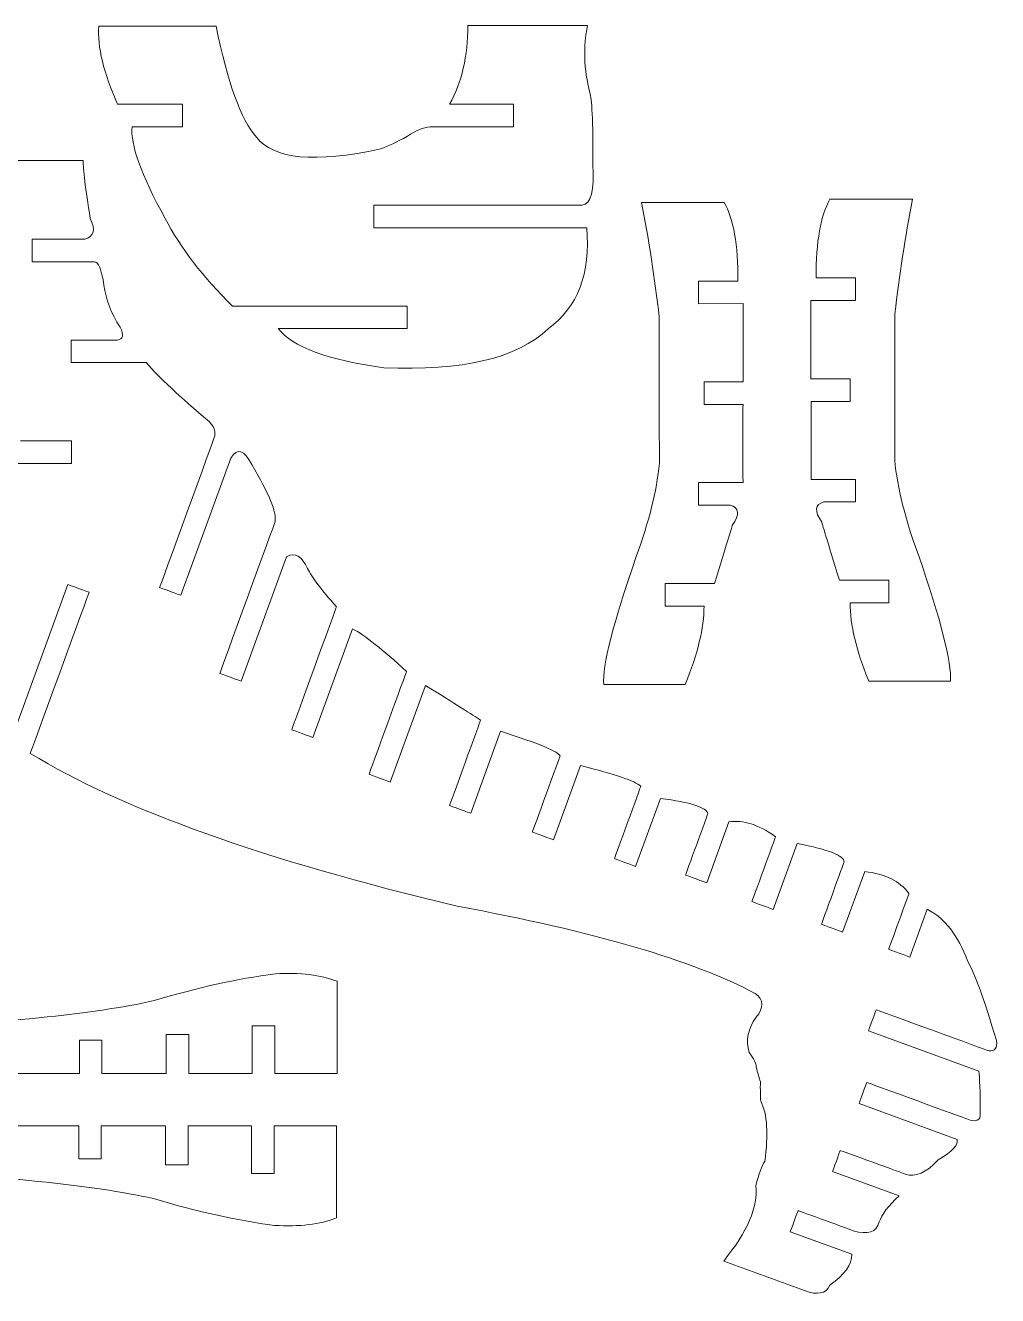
# Model space of a CAD drawing. Header units: inches. Extents: x -299 to 294, y -109 to 223.
# Drawn here: x 69.4 to 189.7, y -108.6 to 48.5 of the extents above; entities that cross this region are included whole.
import ezdxf

# ---------------------------------------------------------------- set-up
doc = ezdxf.new("R2010")
doc.units = ezdxf.units.IN
doc.header["$MEASUREMENT"] = 0
doc.layers.add('Layer 1', color=7, linetype='Continuous')

msp = doc.modelspace()

# ---------------------------------------------------------------- linework, layer by layer
at = {"layer": 'Layer 1', "color": 1, "lineweight": 9}
for points in [[(80.8469, 38.7158), (79.102, 42.6061), (78.3263, 45.8316), (78.5204, 48.3915)], [(93.0132, 48.3915), (93.0132, 48.3915), (78.5204, 48.3915), (78.5204, 48.3915)], [(121.9023, 38.7192), (123.405, 41.4164), (124.1646, 44.669), (124.1805, 48.4764)], [(124.1805, 48.4764), (124.1805, 48.4764), (138.9643, 48.4764), (138.9643, 48.4764)], [(76.5893, 31.7596), (76.5893, 31.7596), (61.104, 31.7596), (61.104, 31.7596)], [(167.2476, 17.2464), (167.2276, 21.7448), (167.7968, 24.988), (168.9552, 26.9759)], [(179.1715, 26.9757), (179.1715, 26.9757), (168.9552, 26.9757), (168.9552, 26.9757)], [(145.6475, 26.5876), (145.6475, 26.5876), (155.8638, 26.5876), (155.8638, 26.5876)], [(157.5714, 16.8583), (157.5914, 21.3567), (157.0222, 24.5998), (155.8638, 26.5878)], [(166.5931, 4.7654), (166.5844, 10.9875), (166.5844, 14.2166), (166.5931, 14.4527)], [(158.2259, 4.3773), (158.2346, 10.5993), (158.2346, 13.8285), (158.2259, 14.0646)], [(158.2016, -8.0552), (158.1644, -3.8492), (158.1642, -0.6362), (158.2016, 1.5836)], [(166.6174, -7.667), (166.6546, -3.4611), (166.6548, -0.248), (166.6174, 1.9717)], [(151.053, -33.0264), (152.6031, -29.2467), (153.3784, -26.0142), (153.3786, -23.3301)], [(173.766, -32.6383), (172.2159, -28.8585), (171.4406, -25.626), (171.4404, -22.9419)], [(116.5718, -31.4385), (113.6237, -28.6888), (111.4573, -26.9615), (109.9031, -26.1353)], [(173.766, -32.6383), (173.766, -32.6383), (183.8491, -32.6383), (183.8491, -32.6383)], [(118.9209, -33.1519), (122.5706, -35.4047), (124.7889, -36.7963), (125.748, -37.4378)], [(151.053, -33.0264), (151.053, -33.0264), (140.9699, -33.0264), (140.9699, -33.0264)], [(128.2203, -38.8131), (132.9639, -40.3423), (135.3616, -41.3146), (135.569, -41.8844)], [(70.0387, -41.5532), (81.394, -48.4794), (98.983, -54.7659), (122.8597, -60.446)], [(138.1124, -43.0651), (142.3901, -44.1316), (144.8117, -44.9484), (145.5567, -45.6087)], [(147.9791, -47.121), (151.7447, -47.6179), (153.6516, -48.1899), (153.8522, -49.0066)], [(162.2274, -51.8522), (160.0895, -50.3543), (158.23, -49.7626), (156.451, -50.0355)], [(164.8995, -52.6805), (168.8057, -53.4831), (170.7018, -54.167), (170.7136, -54.9705)], [(173.2535, -56.1611), (175.7914, -56.452), (177.5592, -57.3197), (178.7307, -58.8697)], [(188.6087, -78.337), (189.3498, -78.3841), (189.6908, -78.0064), (189.5439, -77.0677)], [(68.0278, -81.1409), (68.0278, -81.1409), (76.1098, -81.1409), (76.1098, -81.1409)], [(78.9038, -81.1409), (78.9038, -81.1409), (86.8467, -81.1409), (86.8467, -81.1409)], [(89.6407, -81.1409), (89.6407, -81.1409), (97.4797, -81.1409), (97.4797, -81.1409)], [(100.2737, -81.1409), (100.2737, -81.1409), (107.9911, -81.1409), (107.9911, -81.1409)], [(67.9469, -87.5916), (67.9469, -87.5916), (76.0288, -87.5916), (76.0288, -87.5916)], [(78.8229, -87.5916), (78.8229, -87.5916), (86.7658, -87.5916), (86.7658, -87.5916)], [(89.5598, -87.5916), (89.5598, -87.5916), (97.3988, -87.5916), (97.3988, -87.5916)], [(100.1928, -87.5916), (100.1928, -87.5916), (107.9102, -87.5916), (107.9102, -87.5916)]]:
    msp.add_open_spline(points, degree=3, dxfattribs=at)
for points, knots in [([(93.0132, 48.3915), (94.4509, 41.3752), (96.1155, 36.8007), (98.0059, 34.6674), (98.0059, 34.6674), (100.1077, 31.9187), (105.2328, 31.4321), (113.3804, 33.2074)], [0, 0, 0, 0, 0.5, 0.5, 0.5, 0.50000001, 1, 1, 1, 1]), ([(138.9643, 48.4764), (138.4149, 45.8744), (138.5119, 43.0935), (139.2552, 40.134), (139.2552, 40.134), (139.5135, 39.586), (139.643, 36.651), (139.643, 31.3296), (139.643, 31.3296), (139.8367, 28.0563), (139.3843, 26.3631), (138.2858, 26.2502)], [0, 0, 0, 0, 0.33333333, 0.33333333, 0.33333333, 0.33333334, 0.66666667, 0.66666667, 0.66666667, 0.66666668, 1, 1, 1, 1]), ([(82.6403, 35.9217), (82.6403, 35.9217), (88.8497, 35.9219), (88.8497, 35.9219), (88.8497, 35.9219), (88.8497, 35.9219), (88.8497, 38.7158), (88.8497, 38.7158), (88.8497, 38.7158), (88.8497, 38.7158), (80.8469, 38.7158), (80.8469, 38.7158)], [0, 0, 0, 0, 0.33333333, 0.33333333, 0.33333333, 0.33333334, 0.66666667, 0.66666667, 0.66666667, 0.66666668, 1, 1, 1, 1]), ([(119.5198, 35.9253), (119.5198, 35.9253), (129.7979, 35.9253), (129.7979, 35.9253), (129.7979, 35.9253), (129.7979, 35.9253), (129.7979, 38.7192), (129.7979, 38.7192), (129.7979, 38.7192), (129.7979, 38.7192), (121.9023, 38.7192), (121.9023, 38.7192)], [0, 0, 0, 0, 0.33333333, 0.33333333, 0.33333333, 0.33333334, 0.66666667, 0.66666667, 0.66666667, 0.66666668, 1, 1, 1, 1]), ([(95.049, 13.7692), (91.4298, 17.3167), (88.6507, 20.9291), (86.7119, 24.6053), (86.7119, 24.6053), (83.739, 30.0566), (82.3818, 33.8289), (82.6403, 35.9217)], [0, 0, 0, 0, 0.5, 0.5, 0.5, 0.50000001, 1, 1, 1, 1]), ([(119.5198, 35.9253), (118.6547, 35.8608), (117.7203, 35.4737), (116.716, 34.7642), (116.716, 34.7642), (115.3718, 34.0577), (114.26, 33.5388), (113.3804, 33.2074)], [0, 0, 0, 0, 0.5, 0.5, 0.5, 0.50000001, 1, 1, 1, 1]), ([(76.7831, 22.0312), (77.9142, 22.3376), (78.1403, 23.1925), (77.4616, 24.5955), (77.4616, 24.5955), (76.8478, 28.3348), (76.557, 30.7227), (76.5893, 31.7596)], [0, 0, 0, 0, 0.5, 0.5, 0.5, 0.50000001, 1, 1, 1, 1]), ([(179.1715, 26.9757), (178.2505, 22.2703), (177.5235, 17.5518), (176.9904, 12.8209), (176.9904, 12.8209), (176.9823, 6.7837), (176.9743, 0.7465), (176.966, -5.2907), (176.966, -5.2907), (177.3052, -8.7415), (178.2587, -12.5791), (179.8258, -16.8042), (179.8258, -16.8042), (182.6855, -25.0713), (184.0267, -30.3494), (183.8491, -32.6383)], [0, 0, 0, 0, 0.25, 0.25, 0.25, 0.25000001, 0.5, 0.5, 0.5, 0.50000001, 0.75, 0.75, 0.75, 0.75000001, 1, 1, 1, 1]), ([(138.2858, 26.2502), (138.2858, 26.2502), (112.5174, 26.2502), (112.5174, 26.2502), (112.5174, 26.2502), (112.5174, 26.2502), (112.5174, 23.4563), (112.5174, 23.4563), (112.5174, 23.4563), (112.5174, 23.4563), (138.8675, 23.4563), (138.8675, 23.4563)], [0, 0, 0, 0, 0.33333333, 0.33333333, 0.33333333, 0.33333334, 0.66666667, 0.66666667, 0.66666667, 0.66666668, 1, 1, 1, 1]), ([(145.6475, 26.5876), (146.5685, 21.8821), (147.2955, 17.1637), (147.8286, 12.4327), (147.8286, 12.4327), (147.8367, 6.3955), (147.8447, 0.3583), (147.853, -5.6789), (147.853, -5.6789), (147.5138, -9.1296), (146.5603, -12.9673), (144.9932, -17.1923), (144.9932, -17.1923), (142.1335, -25.4595), (140.7923, -30.7375), (140.9699, -33.0264)], [0, 0, 0, 0, 0.25, 0.25, 0.25, 0.25000001, 0.5, 0.5, 0.5, 0.50000001, 0.75, 0.75, 0.75, 0.75000001, 1, 1, 1, 1]), ([(77.9464, 19.2373), (77.9464, 19.2373), (70.2683, 19.2373), (70.2683, 19.2373), (70.2683, 19.2373), (70.2683, 19.2373), (70.2683, 22.0312), (70.2683, 22.0312), (70.2683, 22.0312), (70.2683, 22.0312), (76.7831, 22.0312), (76.7831, 22.0312)], [0, 0, 0, 0, 0.33333333, 0.33333333, 0.33333333, 0.33333334, 0.66666667, 0.66666667, 0.66666667, 0.66666668, 1, 1, 1, 1]), ([(138.8675, 23.4563), (139.3519, 17.8005), (137.7688, 13.6362), (134.1172, 10.9633), (134.1172, 10.9633), (130.2608, 7.3079), (123.4775, 5.7029), (113.7669, 6.1484), (113.7669, 6.1484), (106.7764, 7.1164), (102.4274, 8.7255), (100.7202, 10.9753)], [0, 0, 0, 0, 0.33333333, 0.33333333, 0.33333333, 0.33333334, 0.66666667, 0.66666667, 0.66666667, 0.66666668, 1, 1, 1, 1]), ([(77.9464, 19.2373), (78.4471, 19.2737), (78.8512, 18.3189), (79.1582, 16.3716), (79.1582, 16.3716), (79.4006, 14.5653), (80.0631, 12.8238), (81.1455, 11.1468), (81.1455, 11.1468), (81.6462, 10.1906), (81.5332, 9.6634), (80.8062, 9.5648)], [0, 0, 0, 0, 0.33333333, 0.33333333, 0.33333333, 0.33333334, 0.66666667, 0.66666667, 0.66666667, 0.66666668, 1, 1, 1, 1]), ([(158.2259, 14.0646), (158.2259, 14.0646), (152.6989, 14.0644), (152.6989, 14.0644), (152.6989, 14.0644), (152.6989, 14.0644), (152.6989, 16.8583), (152.6989, 16.8583), (152.6989, 16.8583), (152.6989, 16.8583), (157.5714, 16.8583), (157.5714, 16.8583)], [0, 0, 0, 0, 0.33333333, 0.33333333, 0.33333333, 0.33333334, 0.66666667, 0.66666667, 0.66666667, 0.66666668, 1, 1, 1, 1]), ([(166.5931, 14.4527), (166.5931, 14.4527), (172.1201, 14.4525), (172.1201, 14.4525), (172.1201, 14.4525), (172.1201, 14.4525), (172.1201, 17.2464), (172.1201, 17.2464), (172.1201, 17.2464), (172.1201, 17.2464), (167.2476, 17.2464), (167.2476, 17.2464)], [0, 0, 0, 0, 0.33333333, 0.33333333, 0.33333333, 0.33333334, 0.66666667, 0.66666667, 0.66666667, 0.66666668, 1, 1, 1, 1]), ([(95.049, 13.7692), (95.049, 13.7692), (116.6621, 13.7692), (116.6621, 13.7692), (116.6621, 13.7692), (116.6621, 13.7692), (116.6621, 10.9753), (116.6621, 10.9753), (116.6621, 10.9753), (116.6621, 10.9753), (100.7202, 10.9753), (100.7202, 10.9753)], [0, 0, 0, 0, 0.33333333, 0.33333333, 0.33333333, 0.33333334, 0.66666667, 0.66666667, 0.66666667, 0.66666668, 1, 1, 1, 1]), ([(84.3931, 6.7709), (84.3931, 6.7709), (75.1005, 6.7709), (75.1005, 6.7709), (75.1005, 6.7709), (75.1005, 6.7709), (75.1005, 9.5648), (75.1005, 9.5648), (75.1005, 9.5648), (75.1005, 9.5648), (80.8062, 9.5648), (80.8062, 9.5648)], [0, 0, 0, 0, 0.33333333, 0.33333333, 0.33333333, 0.33333334, 0.66666667, 0.66666667, 0.66666667, 0.66666668, 1, 1, 1, 1]), ([(84.3931, 6.7709), (85.9441, 4.9707), (88.5295, 2.5433), (92.1485, -0.5116), (92.1485, -0.5116), (92.728, -1.0152), (92.9374, -1.6049), (92.8791, -2.2873)], [0, 0, 0, 0, 0.5, 0.5, 0.5, 0.50000001, 1, 1, 1, 1]), ([(166.6174, 1.9717), (166.6174, 1.9717), (171.4414, 1.9715), (171.4414, 1.9715), (171.4414, 1.9715), (171.4414, 1.9715), (171.4414, 4.7654), (171.4414, 4.7654), (171.4414, 4.7654), (171.4414, 4.7654), (166.5931, 4.7654), (166.5931, 4.7654)], [0, 0, 0, 0, 0.33333333, 0.33333333, 0.33333333, 0.33333334, 0.66666667, 0.66666667, 0.66666667, 0.66666668, 1, 1, 1, 1]), ([(158.2016, 1.5836), (158.2016, 1.5836), (153.3776, 1.5834), (153.3776, 1.5834), (153.3776, 1.5834), (153.3776, 1.5834), (153.3776, 4.3773), (153.3776, 4.3773), (153.3776, 4.3773), (153.3776, 4.3773), (158.2259, 4.3773), (158.2259, 4.3773)], [0, 0, 0, 0, 0.33333333, 0.33333333, 0.33333333, 0.33333334, 0.66666667, 0.66666667, 0.66666667, 0.66666668, 1, 1, 1, 1]), ([(67.6758, -5.6956), (67.6758, -5.6956), (75.1343, -5.6956), (75.1343, -5.6956), (75.1343, -5.6956), (75.1343, -5.6956), (75.1343, -2.9017), (75.1343, -2.9017), (75.1343, -2.9017), (75.1343, -2.9017), (68.8355, -2.9017), (68.8355, -2.9017)], [0, 0, 0, 0, 0.33333333, 0.33333333, 0.33333333, 0.33333334, 0.66666667, 0.66666667, 0.66666667, 0.66666668, 1, 1, 1, 1]), ([(94.8446, -5.0527), (94.8446, -5.0527), (88.6672, -21.9932), (88.6672, -21.9932), (88.6672, -21.9932), (88.6672, -21.9932), (86.0423, -21.0361), (86.0423, -21.0361), (86.0423, -21.0361), (86.0423, -21.0361), (92.8791, -2.2873), (92.8791, -2.2873)], [0, 0, 0, 0, 0.33333333, 0.33333333, 0.33333333, 0.33333334, 0.66666667, 0.66666667, 0.66666667, 0.66666668, 1, 1, 1, 1]), ([(94.8446, -5.0527), (95.6652, -3.7339), (96.4991, -3.9743), (97.4321, -5.8329), (97.4321, -5.8329), (99.5772, -9.4704), (100.5523, -11.7029), (100.3207, -12.9176)], [0, 0, 0, 0, 0.5, 0.5, 0.5, 0.50000001, 1, 1, 1, 1]), ([(168.1928, -10.4609), (168.1928, -10.4609), (172.1201, -10.4609), (172.1201, -10.4609), (172.1201, -10.4609), (172.1201, -10.4609), (172.1201, -7.667), (172.1201, -7.667), (172.1201, -7.667), (172.1201, -7.667), (166.6174, -7.667), (166.6174, -7.667)], [0, 0, 0, 0, 0.33333333, 0.33333333, 0.33333333, 0.33333334, 0.66666667, 0.66666667, 0.66666667, 0.66666668, 1, 1, 1, 1]), ([(156.6262, -10.8491), (156.6262, -10.8491), (152.6989, -10.8491), (152.6989, -10.8491), (152.6989, -10.8491), (152.6989, -10.8491), (152.6989, -8.0552), (152.6989, -8.0552), (152.6989, -8.0552), (152.6989, -8.0552), (158.2016, -8.0552), (158.2016, -8.0552)], [0, 0, 0, 0, 0.33333333, 0.33333333, 0.33333333, 0.33333334, 0.66666667, 0.66666667, 0.66666667, 0.66666668, 1, 1, 1, 1]), ([(154.6874, -20.5362), (156.1899, -15.6412), (156.9169, -13.2464), (156.8686, -13.3511), (156.8686, -13.3511), (157.8221, -11.9926), (157.7413, -11.1586), (156.6262, -10.8491)], [0, 0, 0, 0, 0.5, 0.5, 0.5, 0.50000001, 1, 1, 1, 1]), ([(170.1316, -20.148), (168.6291, -15.253), (167.9021, -12.8583), (167.9504, -12.963), (167.9504, -12.963), (166.9969, -11.6045), (167.0777, -10.7705), (168.1928, -10.4609)], [0, 0, 0, 0, 0.5, 0.5, 0.5, 0.50000001, 1, 1, 1, 1]), ([(101.7216, -17.2302), (101.7216, -17.2302), (96.1088, -32.6235), (96.1088, -32.6235), (96.1088, -32.6235), (96.1088, -32.6235), (93.4839, -31.6664), (93.4839, -31.6664), (93.4839, -31.6664), (93.4839, -31.6664), (100.3207, -12.9176), (100.3207, -12.9176)], [0, 0, 0, 0, 0.33333333, 0.33333333, 0.33333333, 0.33333334, 0.66666667, 0.66666667, 0.66666667, 0.66666668, 1, 1, 1, 1]), ([(107.9151, -23.4316), (106.0466, -21.316), (104.8796, -19.7607), (104.3392, -18.6816), (104.3392, -18.6816), (103.6179, -17.2591), (102.8546, -16.5742), (101.7218, -17.2302)], [0, 0, 0, 0, 0.5, 0.5, 0.5, 0.50000001, 1, 1, 1, 1]), ([(171.4404, -22.9419), (171.4404, -22.9419), (176.24, -22.9419), (176.24, -22.9419), (176.24, -22.9419), (176.24, -22.9419), (176.24, -20.148), (176.24, -20.148), (176.24, -20.148), (176.24, -20.148), (170.1316, -20.148), (170.1316, -20.148)], [0, 0, 0, 0, 0.33333333, 0.33333333, 0.33333333, 0.33333334, 0.66666667, 0.66666667, 0.66666667, 0.66666668, 1, 1, 1, 1]), ([(67.7088, -39.7846), (67.7088, -39.7846), (74.6992, -20.6695), (74.6992, -20.6695), (74.6992, -20.6695), (74.6992, -20.6695), (77.3241, -21.6267), (77.3241, -21.6267), (77.3241, -21.6267), (77.3241, -21.6267), (70.0387, -41.5532), (70.0387, -41.5532)], [0, 0, 0, 0, 0.33333333, 0.33333333, 0.33333333, 0.33333334, 0.66666667, 0.66666667, 0.66666667, 0.66666668, 1, 1, 1, 1]), ([(153.3786, -23.3301), (153.3786, -23.3301), (148.579, -23.3301), (148.579, -23.3301), (148.579, -23.3301), (148.579, -23.3301), (148.579, -20.5362), (148.579, -20.5362), (148.579, -20.5362), (148.579, -20.5362), (154.6874, -20.5362), (154.6874, -20.5362)], [0, 0, 0, 0, 0.33333333, 0.33333333, 0.33333333, 0.33333334, 0.66666667, 0.66666667, 0.66666667, 0.66666668, 1, 1, 1, 1]), ([(109.9031, -26.1355), (109.9031, -26.1355), (105, -39.5815), (105, -39.5815), (105, -39.5815), (105, -39.5815), (102.3751, -38.6244), (102.3751, -38.6244), (102.3751, -38.6244), (102.3751, -38.6244), (107.9151, -23.4318), (107.9151, -23.4318)], [0, 0, 0, 0, 0.33333333, 0.33333333, 0.33333333, 0.33333334, 0.66666667, 0.66666667, 0.66666667, 0.66666668, 1, 1, 1, 1]), ([(118.9209, -33.1519), (118.9209, -33.1519), (114.5678, -45.09), (114.5678, -45.09), (114.5678, -45.09), (114.5678, -45.09), (111.9429, -44.1328), (111.9429, -44.1328), (111.9429, -44.1328), (111.9429, -44.1328), (116.572, -31.4383), (116.572, -31.4383)], [0, 0, 0, 0, 0.33333333, 0.33333333, 0.33333333, 0.33333334, 0.66666667, 0.66666667, 0.66666667, 0.66666668, 1, 1, 1, 1]), ([(128.2201, -38.8131), (128.2201, -38.8131), (124.5221, -48.9555), (124.5221, -48.9555), (124.5221, -48.9555), (124.5221, -48.9555), (121.8972, -47.9984), (121.8972, -47.9984), (121.8972, -47.9984), (121.8972, -47.9984), (125.748, -37.4376), (125.748, -37.4376)], [0, 0, 0, 0, 0.33333333, 0.33333333, 0.33333333, 0.33333334, 0.66666667, 0.66666667, 0.66666667, 0.66666668, 1, 1, 1, 1]), ([(138.1124, -43.0653), (138.1124, -43.0653), (134.7664, -52.2413), (134.7664, -52.2413), (134.7664, -52.2413), (134.7664, -52.2413), (132.1415, -51.2841), (132.1415, -51.2841), (132.1415, -51.2841), (132.1415, -51.2841), (135.5692, -41.8844), (135.5692, -41.8844)], [0, 0, 0, 0, 0.33333333, 0.33333333, 0.33333333, 0.33333334, 0.66666667, 0.66666667, 0.66666667, 0.66666668, 1, 1, 1, 1]), ([(147.9791, -47.1212), (147.9791, -47.1212), (144.914, -55.527), (144.914, -55.527), (144.914, -55.527), (144.914, -55.527), (142.2891, -54.5698), (142.2891, -54.5698), (142.2891, -54.5698), (142.2891, -54.5698), (145.5567, -45.6087), (145.5567, -45.6087)], [0, 0, 0, 0, 0.33333333, 0.33333333, 0.33333333, 0.33333334, 0.66666667, 0.66666667, 0.66666667, 0.66666668, 1, 1, 1, 1]), ([(156.451, -50.0357), (156.451, -50.0357), (153.7086, -57.5564), (153.7086, -57.5564), (153.7086, -57.5564), (153.7086, -57.5564), (151.0837, -56.5993), (151.0837, -56.5993), (151.0837, -56.5993), (151.0837, -56.5993), (153.8524, -49.0064), (153.8524, -49.0064)], [0, 0, 0, 0, 0.33333333, 0.33333333, 0.33333333, 0.33333334, 0.66666667, 0.66666667, 0.66666667, 0.66666668, 1, 1, 1, 1]), ([(164.8993, -52.6805), (164.8993, -52.6805), (161.9233, -60.8422), (161.9233, -60.8422), (161.9233, -60.8422), (161.9233, -60.8422), (159.2984, -59.885), (159.2984, -59.885), (159.2984, -59.885), (159.2984, -59.885), (162.2274, -51.852), (162.2274, -51.852)], [0, 0, 0, 0, 0.33333333, 0.33333333, 0.33333333, 0.33333334, 0.66666667, 0.66666667, 0.66666667, 0.66666668, 1, 1, 1, 1]), ([(173.2535, -56.1611), (173.2535, -56.1611), (170.5246, -63.6447), (170.5246, -63.6447), (170.5246, -63.6447), (170.5246, -63.6447), (167.8997, -62.6875), (167.8997, -62.6875), (167.8997, -62.6875), (167.8997, -62.6875), (170.7138, -54.9705), (170.7138, -54.9705)], [0, 0, 0, 0, 0.33333333, 0.33333333, 0.33333333, 0.33333334, 0.66666667, 0.66666667, 0.66666667, 0.66666668, 1, 1, 1, 1]), ([(180.9926, -60.8227), (180.9926, -60.8227), (178.836, -66.7372), (178.836, -66.7372), (178.836, -66.7372), (178.836, -66.7372), (176.2111, -65.78), (176.2111, -65.78), (176.2111, -65.78), (176.2111, -65.78), (178.7309, -58.8697), (178.7309, -58.8697)], [0, 0, 0, 0, 0.33333333, 0.33333333, 0.33333333, 0.33333334, 0.66666667, 0.66666667, 0.66666667, 0.66666668, 1, 1, 1, 1]), ([(158.9425, -78.5415), (158.5223, -77.0257), (158.8132, -75.5743), (159.8148, -74.1878), (159.8148, -74.1878), (160.8166, -72.9786), (160.7844, -71.9948), (159.718, -71.2368), (159.718, -71.2368), (151.9814, -67.1467), (139.6952, -63.5494), (122.8595, -60.446)], [0, 0, 0, 0, 0.33333333, 0.33333333, 0.33333333, 0.33333334, 0.66666667, 0.66666667, 0.66666667, 0.66666668, 1, 1, 1, 1]), ([(180.9926, -60.8225), (183.1777, -61.9512), (184.8065, -64.065), (185.968, -67.2107), (185.968, -67.2107), (186.8378, -68.6925), (188.0298, -71.9783), (189.5439, -77.0679)], [0, 0, 0, 0, 0.5, 0.5, 0.5, 0.50000001, 1, 1, 1, 1]), ([(107.9911, -81.1409), (107.9911, -77.3836), (107.9911, -73.4895), (107.9911, -69.7324), (107.9911, -69.7324), (105.9553, -68.9373), (103.4025, -68.6289), (100.3324, -68.808), (100.3324, -68.808), (95.6623, -69.4236), (90.6694, -70.5306), (85.3536, -72.1293), (85.3536, -72.1293), (77.8476, -73.8044), (66.2825, -74.9641), (50.6584, -75.6083), (50.6584, -75.6083), (30.1699, -76.0593), (16.5109, -76.5103), (9.6814, -76.9613), (9.6814, -76.9613), (1.7566, -77.4767), (-3.3333, -77.7344), (-5.5884, -77.7344), (-5.5884, -77.7344), (-9.7466, -78.1779), (-11.5204, -79.3134), (-10.9099, -81.1409)], [0, 0, 0, 0, 0.14285714, 0.14285714, 0.14285714, 0.14285715, 0.28571429, 0.28571429, 0.28571429, 0.2857143, 0.42857143, 0.42857143, 0.42857143, 0.42857144, 0.57142857, 0.57142857, 0.57142857, 0.57142858, 0.71428571, 0.71428571, 0.71428571, 0.71428572, 0.85714286, 0.85714286, 0.85714286, 0.85714287, 1, 1, 1, 1]), ([(187.3609, -80.8557), (187.3609, -80.8557), (173.7104, -75.8786), (173.7104, -75.8786), (173.7104, -75.8786), (173.7104, -75.8786), (174.6676, -73.2538), (174.6676, -73.2538), (174.6676, -73.2538), (174.6676, -73.2538), (188.6089, -78.337), (188.6089, -78.337)], [0, 0, 0, 0, 0.33333333, 0.33333333, 0.33333333, 0.33333334, 0.66666667, 0.66666667, 0.66666667, 0.66666668, 1, 1, 1, 1]), ([(100.2737, -81.1409), (100.2737, -81.1409), (100.2737, -75.242), (100.2737, -75.242), (100.2737, -75.242), (100.2737, -75.242), (97.4797, -75.242), (97.4797, -75.242), (97.4797, -75.242), (97.4797, -75.242), (97.4797, -81.1409), (97.4797, -81.1409)], [0, 0, 0, 0, 0.33333333, 0.33333333, 0.33333333, 0.33333334, 0.66666667, 0.66666667, 0.66666667, 0.66666668, 1, 1, 1, 1]), ([(89.6407, -81.1409), (89.6407, -81.1409), (89.6407, -76.306), (89.6407, -76.306), (89.6407, -76.306), (89.6407, -76.306), (86.8467, -76.306), (86.8467, -76.306), (86.8467, -76.306), (86.8467, -76.306), (86.8467, -81.1409), (86.8467, -81.1409)], [0, 0, 0, 0, 0.33333333, 0.33333333, 0.33333333, 0.33333334, 0.66666667, 0.66666667, 0.66666667, 0.66666668, 1, 1, 1, 1]), ([(78.9038, -81.1409), (78.9038, -81.1409), (78.9038, -77.0318), (78.9038, -77.0318), (78.9038, -77.0318), (78.9038, -77.0318), (76.1098, -77.0318), (76.1098, -77.0318), (76.1098, -77.0318), (76.1098, -77.0318), (76.1098, -81.1409), (76.1098, -81.1409)], [0, 0, 0, 0, 0.33333333, 0.33333333, 0.33333333, 0.33333334, 0.66666667, 0.66666667, 0.66666667, 0.66666668, 1, 1, 1, 1]), ([(155.8104, -104.3329), (158.7467, -100.7123), (160.0692, -97.6155), (159.7775, -95.0426), (159.7775, -95.0426), (160.1704, -93.5223), (160.5383, -92.5208), (160.8813, -92.0384), (160.8813, -92.0384), (161.3659, -88.6684), (161.2044, -86.1689), (160.3965, -84.5402), (160.3965, -84.5402), (160.3482, -83.9114), (160.332, -83.1212), (160.3482, -82.1698), (160.3482, -82.1698), (160.2028, -81.6862), (160.025, -81.0731), (159.8148, -80.3315), (159.8148, -80.3315), (159.8471, -79.8962), (159.5563, -79.2993), (158.9425, -78.5415)], [0, 0, 0, 0, 0.16666667, 0.16666667, 0.16666667, 0.16666668, 0.33333333, 0.33333333, 0.33333333, 0.33333334, 0.5, 0.5, 0.5, 0.50000001, 0.66666667, 0.66666667, 0.66666667, 0.66666668, 0.83333333, 0.83333333, 0.83333333, 0.83333334, 1, 1, 1, 1]), ([(185.8779, -86.7515), (187.0451, -87.2133), (187.6285, -87.0053), (187.5409, -85.9913), (187.5409, -85.9913), (187.5387, -83.3363), (187.4843, -81.662), (187.3609, -80.8557)], [0, 0, 0, 0, 0.5, 0.5, 0.5, 0.50000001, 1, 1, 1, 1]), ([(184.6761, -89.2869), (184.6761, -89.2869), (172.5506, -84.866), (172.5506, -84.866), (172.5506, -84.866), (172.5506, -84.866), (173.5078, -82.2413), (173.5078, -82.2413), (173.5078, -82.2413), (173.5078, -82.2413), (185.8779, -86.7515), (185.8779, -86.7515)], [0, 0, 0, 0, 0.33333333, 0.33333333, 0.33333333, 0.33333334, 0.66666667, 0.66666667, 0.66666667, 0.66666668, 1, 1, 1, 1]), ([(107.9102, -87.5916), (107.9102, -91.3489), (107.9102, -95.243), (107.9102, -99.0001), (107.9102, -99.0001), (105.8743, -99.7952), (103.3215, -100.1036), (100.2515, -99.9245), (100.2515, -99.9245), (95.5814, -99.3089), (90.5885, -98.2018), (85.2727, -96.6032), (85.2727, -96.6032), (77.7667, -94.9281), (66.2016, -93.7684), (50.5775, -93.1242), (50.5775, -93.1242), (30.089, -92.6732), (16.43, -92.2222), (9.6005, -91.7712), (9.6005, -91.7712), (1.6756, -91.2558), (-3.4143, -90.9981), (-5.6693, -90.9981), (-5.6693, -90.9981), (-9.8275, -90.5546), (-11.6013, -89.4191), (-10.9908, -87.5916)], [0, 0, 0, 0, 0.14285714, 0.14285714, 0.14285714, 0.14285715, 0.28571429, 0.28571429, 0.28571429, 0.2857143, 0.42857143, 0.42857143, 0.42857143, 0.42857144, 0.57142857, 0.57142857, 0.57142857, 0.57142858, 0.71428571, 0.71428571, 0.71428571, 0.71428572, 0.85714286, 0.85714286, 0.85714286, 0.85714287, 1, 1, 1, 1]), ([(78.8229, -87.5916), (78.8229, -87.5916), (78.8229, -91.7007), (78.8229, -91.7007), (78.8229, -91.7007), (78.8229, -91.7007), (76.0288, -91.7007), (76.0288, -91.7007), (76.0288, -91.7007), (76.0288, -91.7007), (76.0288, -87.5916), (76.0288, -87.5916)], [0, 0, 0, 0, 0.33333333, 0.33333333, 0.33333333, 0.33333334, 0.66666667, 0.66666667, 0.66666667, 0.66666668, 1, 1, 1, 1]), ([(89.5598, -87.5916), (89.5598, -87.5916), (89.5598, -92.4265), (89.5598, -92.4265), (89.5598, -92.4265), (89.5598, -92.4265), (86.7658, -92.4265), (86.7658, -92.4265), (86.7658, -92.4265), (86.7658, -92.4265), (86.7658, -87.5916), (86.7658, -87.5916)], [0, 0, 0, 0, 0.33333333, 0.33333333, 0.33333333, 0.33333334, 0.66666667, 0.66666667, 0.66666667, 0.66666668, 1, 1, 1, 1]), ([(100.1928, -87.5916), (100.1928, -87.5916), (100.1928, -93.4905), (100.1928, -93.4905), (100.1928, -93.4905), (100.1928, -93.4905), (97.3988, -93.4905), (97.3988, -93.4905), (97.3988, -93.4905), (97.3988, -93.4905), (97.3988, -87.5916), (97.3988, -87.5916)], [0, 0, 0, 0, 0.33333333, 0.33333333, 0.33333333, 0.33333334, 0.66666667, 0.66666667, 0.66666667, 0.66666668, 1, 1, 1, 1]), ([(178.2858, -93.5891), (179.5, -93.9978), (180.8632, -93.4379), (182.3541, -91.7966), (182.3541, -91.7966), (184.1057, -90.7822), (184.8904, -89.9852), (184.6763, -89.2871)], [0, 0, 0, 0, 0.5, 0.5, 0.5, 0.50000001, 1, 1, 1, 1]), ([(177.515, -96.2816), (177.515, -96.2816), (169.2647, -93.2736), (169.2647, -93.2736), (169.2647, -93.2736), (169.2647, -93.2736), (170.2219, -90.6489), (170.2219, -90.6489), (170.2219, -90.6489), (170.2219, -90.6489), (178.286, -93.5891), (178.286, -93.5891)], [0, 0, 0, 0, 0.33333333, 0.33333333, 0.33333333, 0.33333334, 0.66666667, 0.66666667, 0.66666667, 0.66666668, 1, 1, 1, 1]), ([(171.8272, -100.5782), (173.6591, -101.1216), (174.7129, -100.7864), (175.0475, -99.4882), (175.0475, -99.4882), (175.3574, -98.5705), (176.1522, -97.5267), (177.515, -96.2816)], [0, 0, 0, 0, 0.5, 0.5, 0.5, 0.50000001, 1, 1, 1, 1]), ([(171.6753, -103.4966), (171.6753, -103.4966), (164.046, -100.7149), (164.046, -100.7149), (164.046, -100.7149), (164.046, -100.7149), (165.0032, -98.0901), (165.0032, -98.0901), (165.0032, -98.0901), (165.0032, -98.0901), (171.8272, -100.5783), (171.8272, -100.5783)], [0, 0, 0, 0, 0.33333333, 0.33333333, 0.33333333, 0.33333334, 0.66666667, 0.66666667, 0.66666667, 0.66666668, 1, 1, 1, 1]), ([(155.8106, -104.3329), (155.8106, -104.3329), (165.7873, -107.9705), (165.7873, -107.9705), (165.7873, -107.9705), (167.4122, -108.6045), (168.4696, -108.3863), (168.9587, -107.316), (168.9587, -107.316), (170.7588, -106.0298), (171.6634, -104.7922), (171.6753, -103.4966)], [0, 0, 0, 0, 0.33333333, 0.33333333, 0.33333333, 0.33333334, 0.66666667, 0.66666667, 0.66666667, 0.66666668, 1, 1, 1, 1])]:
    msp.add_open_spline(points, degree=3, knots=knots, dxfattribs=at)

doc.saveas('drawing.dxf')
